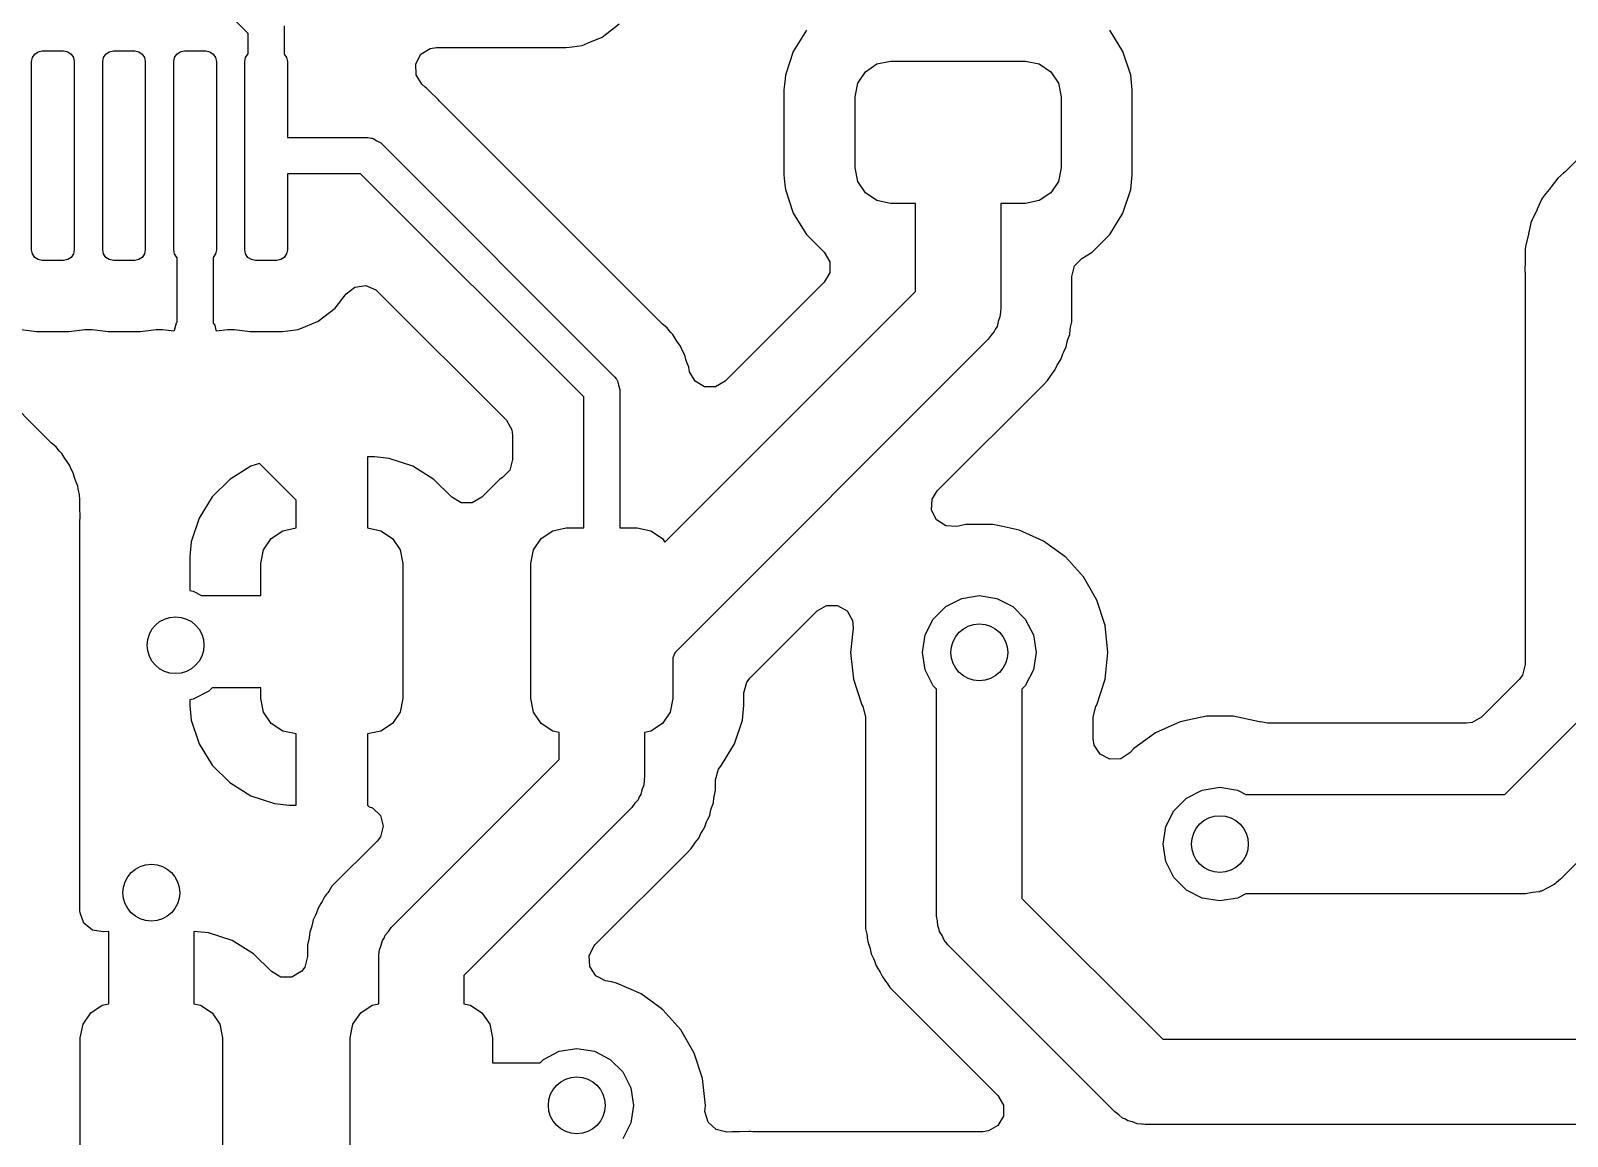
# Model space of a CAD drawing. Extents: x 44 to 146, y -87 to -25.
# Drawn here: x 98.53 to 109.34, y -60.61 to -52.82 of the extents above; entities that cross this region are included whole.
import ezdxf

# ---------------------------------------------------------------- set-up
doc = ezdxf.new("R2010")
doc.units = 0
doc.layers.add('BLACK', color=7, linetype='CONTINUOUS')

msp = doc.modelspace()

# ---------------------------------------------------------------- linework, layer by layer
at = {"layer": 'BLACK', "linetype": 'CONTINUOUS'}
for p, q in [((100.0605, -52.843705), (99.935397, -52.718603)), ((100.0605, -52.988276), (100.0605, -52.843705)), ((100.3145, -52.7911), (100.3145, -52.988276)), ((102.453738, -52.910703), (102.552732, -52.869699)), ((102.552732, -52.869699), (102.552732, -52.869698)), ((102.552732, -52.869698), (102.552733, -52.869698)), ((102.552733, -52.869698), (102.672951, -52.777451)), ((103.989788, -52.821343), (103.897686, -52.970666)), ((106.217314, -52.970666), (106.125212, -52.821344)), ((110.318913, -52.828297), (109.327326, -53.819883)), ((98.559467, -52.988967), (98.583799, -52.972709)), ((98.583799, -52.972709), (98.6125, -52.967)), ((98.6125, -52.967), (98.7625, -52.967)), ((98.7625, -52.967), (98.791201, -52.972709)), ((98.791201, -52.972709), (98.815533, -52.988967)), ((99.059467, -52.988967), (99.083799, -52.972709)), ((99.083799, -52.972709), (99.1125, -52.967)), ((99.1125, -52.967), (99.2625, -52.967)), ((99.2625, -52.967), (99.291201, -52.972709)), ((99.291201, -52.972709), (99.315533, -52.988967)), ((99.559467, -52.988967), (99.583799, -52.972709)), ((99.583799, -52.972709), (99.6125, -52.967)), ((99.6125, -52.967), (99.7625, -52.967)), ((99.7625, -52.967), (99.791201, -52.972709)), ((99.791201, -52.972709), (99.815533, -52.988967)), ((100.059467, -52.988967), (100.0605, -52.988276)), ((100.3145, -52.988276), (100.315533, -52.988967)), ((101.277432, -52.989502), (101.342983, -52.948859)), ((101.342983, -52.948859), (101.386048, -52.9425)), ((101.386048, -52.9425), (102.30022, -52.9425)), ((102.30022, -52.9425), (102.340834, -52.937153)), ((102.340834, -52.937153), (102.412733, -52.927688)), ((102.412733, -52.927688), (102.412735, -52.927687)), ((102.412735, -52.927687), (102.412736, -52.927687)), ((102.412736, -52.927687), (102.453738, -52.910703)), ((103.897686, -52.970666), (103.842501, -53.137201)), ((106.272499, -53.137203), (106.217314, -52.970666)), ((98.5375, -53.042), (98.543209, -53.013299)), ((98.5375, -54.367), (98.5375, -53.042)), ((98.543209, -53.013299), (98.559467, -52.988967)), ((98.815533, -52.988967), (98.831791, -53.013299)), ((98.831791, -53.013299), (98.8375, -53.042)), ((98.8375, -53.042), (98.8375, -54.367)), ((99.0375, -53.042), (99.043209, -53.013299)), ((99.0375, -54.367), (99.0375, -53.042)), ((99.043209, -53.013299), (99.059467, -52.988967)), ((99.315533, -52.988967), (99.331791, -53.013299)), ((99.331791, -53.013299), (99.3375, -53.042)), ((99.3375, -53.042), (99.3375, -54.367)), ((99.5375, -53.042), (99.543209, -53.013299)), ((99.5375, -54.367), (99.5375, -53.042)), ((99.543209, -53.013299), (99.559467, -52.988967)), ((99.815533, -52.988967), (99.831791, -53.013299)), ((99.831791, -53.013299), (99.8375, -53.042)), ((99.8375, -53.042), (99.8375, -54.367)), ((100.0375, -53.042), (100.043209, -53.013299)), ((100.0375, -54.367), (100.0375, -53.042)), ((100.043209, -53.013299), (100.059467, -52.988967)), ((100.315533, -52.988967), (100.331791, -53.013299)), ((100.331791, -53.013299), (100.3375, -53.042)), ((100.3375, -53.042), (100.3375, -53.5775)), ((101.240985, -53.057475), (101.277432, -52.989502)), ((101.243407, -53.134565), (101.240985, -53.057475)), ((104.405723, -53.113223), (104.486829, -53.05903)), ((104.486829, -53.05903), (104.5825, -53.04)), ((104.5825, -53.04), (105.5325, -53.04)), ((105.5325, -53.04), (105.628171, -53.05903)), ((105.628171, -53.05903), (105.709277, -53.113223)), ((101.28405, -53.200116), (101.243407, -53.134565)), ((101.307358, -53.222004), (101.28405, -53.200116)), ((103.835634, -53.204426), (103.832, -53.239995)), ((103.839745, -53.164176), (103.835634, -53.204426)), ((103.842501, -53.137201), (103.839745, -53.164176)), ((104.3325, -53.29), (104.35153, -53.194329)), ((104.35153, -53.194329), (104.405723, -53.113223)), ((105.709277, -53.113223), (105.76347, -53.194329)), ((105.76347, -53.194329), (105.7825, -53.29)), ((106.282999, -53.239992), (106.272499, -53.137203)), ((101.318036, -53.231124), (101.307358, -53.222004)), ((101.320295, -53.232876), (101.318036, -53.231124)), ((101.339587, -53.252168), (101.320295, -53.232876)), ((101.342947, -53.255424), (101.339587, -53.252168)), ((101.39184, -53.301338), (101.342947, -53.255424)), ((101.391841, -53.30134), (101.39184, -53.301338)), ((101.397819, -53.308565), (101.391841, -53.30134)), ((101.398252, -53.308206), (101.397819, -53.308565)), ((101.408827, -53.321408), (101.398252, -53.308206)), ((103.832, -53.239995), (103.832, -53.840003)), ((104.3325, -53.79), (104.3325, -53.29)), ((105.7825, -53.29), (105.7825, -53.79)), ((106.283, -53.840009), (106.282999, -53.239992)), ((102.967824, -54.880405), (101.408827, -53.321408)), ((100.3375, -53.5775), (100.9045, -53.5775)), ((100.9045, -53.5775), (100.926952, -53.580727)), ((100.926952, -53.580727), (100.931496, -53.580403)), ((100.931496, -53.580403), (100.933927, -53.58173)), ((100.933927, -53.58173), (100.94028, -53.582644)), ((100.94028, -53.582644), (100.966717, -53.599634)), ((100.966717, -53.599634), (100.994303, -53.614697)), ((100.994303, -53.614697), (102.639802, -55.260197)), ((100.851894, -53.8315), (100.3375, -53.8315)), ((100.3375, -53.8315), (100.3375, -54.367)), ((102.423, -55.402605), (100.851894, -53.8315)), ((103.832, -53.840003), (103.839083, -53.909334)), ((104.35153, -53.885671), (104.3325, -53.79)), ((105.7825, -53.79), (105.76347, -53.885671)), ((106.272499, -53.942797), (106.283, -53.840009)), ((109.31843, -53.828084), (109.278904, -53.861658)), ((109.327326, -53.819883), (109.31843, -53.828084)), ((103.839083, -53.909334), (103.842501, -53.942797)), ((103.842501, -53.942797), (103.897686, -54.109334)), ((104.405723, -53.966777), (104.35153, -53.885671)), ((105.76347, -53.885671), (105.709277, -53.966777)), ((106.217314, -54.109334), (106.272499, -53.942797)), ((109.228655, -53.927667), (109.182825, -53.984685)), ((109.231123, -53.92451), (109.228655, -53.927667)), ((109.278896, -53.861666), (109.231123, -53.92451)), ((109.278904, -53.861658), (109.278896, -53.861666)), ((104.486829, -54.02097), (104.405723, -53.966777)), ((104.5825, -54.04), (104.486829, -54.02097)), ((104.7575, -54.04), (104.5825, -54.04)), ((104.7575, -54.660436), (104.7575, -54.04)), ((105.5325, -54.04), (105.3575, -54.04)), ((105.3575, -54.04), (105.3575, -54.7847)), ((105.628171, -54.02097), (105.5325, -54.04)), ((105.709277, -53.966777), (105.628171, -54.02097)), ((109.166944, -54.008937), (109.133782, -54.080614)), ((109.171109, -54.002016), (109.166944, -54.008937)), ((109.174697, -53.995987), (109.170999, -54.001949)), ((109.170999, -54.001949), (109.171109, -54.002016)), ((109.174804, -53.996056), (109.174697, -53.995987)), ((109.179152, -53.989254), (109.174804, -53.996056)), ((109.182825, -53.984685), (109.179152, -53.989254)), ((103.897686, -54.109334), (103.93932, -54.176834)), ((103.93932, -54.176834), (103.989788, -54.258656)), ((106.125212, -54.258656), (106.217314, -54.109334)), ((109.089267, -54.176834), (109.072297, -54.253928)), ((109.091847, -54.169178), (109.089267, -54.176834)), ((109.094058, -54.16251), (109.091725, -54.169136)), ((109.091725, -54.169136), (109.091847, -54.169178)), ((109.094181, -54.162555), (109.094058, -54.16251)), ((109.096965, -54.154975), (109.094181, -54.162555)), ((109.132041, -54.084248), (109.096965, -54.154975)), ((109.133782, -54.080614), (109.132041, -54.084248)), ((103.989788, -54.258656), (104.115267, -54.384135)), ((106.001156, -54.382712), (106.125212, -54.258656)), ((109.071377, -54.257854), (109.052315, -54.334506)), ((109.072297, -54.253928), (109.071377, -54.257854)), ((98.543209, -54.395701), (98.5375, -54.367)), ((98.8375, -54.367), (98.831791, -54.395701)), ((99.043209, -54.395701), (99.0375, -54.367)), ((99.3375, -54.367), (99.331791, -54.395701)), ((99.543209, -54.395701), (99.5375, -54.367)), ((99.8375, -54.367), (99.831791, -54.395701)), ((100.043209, -54.395701), (100.0375, -54.367)), ((100.3375, -54.367), (100.331791, -54.395701)), ((104.115267, -54.384135), (104.153831, -54.45093)), ((105.92878, -54.427353), (106.001156, -54.382712)), ((109.050373, -54.349479), (109.0495, -54.357507)), ((109.0495, -54.357507), (109.0495, -54.436464)), ((109.051098, -54.342489), (109.050244, -54.349465)), ((109.050244, -54.349465), (109.050373, -54.349479)), ((109.051225, -54.342507), (109.051098, -54.342489)), ((109.052315, -54.334506), (109.051225, -54.342507)), ((98.559467, -54.420033), (98.543209, -54.395701)), ((98.583799, -54.436291), (98.559467, -54.420033)), ((98.6125, -54.442), (98.583799, -54.436291)), ((98.7625, -54.442), (98.6125, -54.442)), ((98.791201, -54.436291), (98.7625, -54.442)), ((98.815533, -54.420033), (98.791201, -54.436291)), ((98.831791, -54.395701), (98.815533, -54.420033)), ((99.059467, -54.420033), (99.043209, -54.395701)), ((99.083799, -54.436291), (99.059467, -54.420033)), ((99.1125, -54.442), (99.083799, -54.436291)), ((99.2625, -54.442), (99.1125, -54.442)), ((99.291201, -54.436291), (99.2625, -54.442)), ((99.315533, -54.420033), (99.291201, -54.436291)), ((99.331791, -54.395701), (99.315533, -54.420033)), ((99.559467, -54.420033), (99.543209, -54.395701)), ((99.5605, -54.420723), (99.559467, -54.420033)), ((99.5605, -54.876901), (99.5605, -54.420723)), ((99.815533, -54.420033), (99.8145, -54.420723)), ((99.8145, -54.420723), (99.8145, -54.882646)), ((99.831791, -54.395701), (99.815533, -54.420033)), ((100.059467, -54.420033), (100.043209, -54.395701)), ((100.083799, -54.436291), (100.059467, -54.420033)), ((100.1125, -54.442), (100.083799, -54.436291)), ((100.2625, -54.442), (100.1125, -54.442)), ((100.291201, -54.436291), (100.2625, -54.442)), ((100.315533, -54.420033), (100.291201, -54.436291)), ((100.331791, -54.395701), (100.315533, -54.420033)), ((104.153831, -54.45093), (104.153831, -54.528058)), ((105.858, -54.55417), (105.877962, -54.47967)), ((105.877962, -54.47967), (105.92878, -54.427353)), ((109.049445, -54.440499), (109.047306, -54.519428)), ((109.0495, -54.436464), (109.049445, -54.440499)), ((104.115267, -54.594853), (103.417474, -55.292647)), ((104.153831, -54.528058), (104.115267, -54.594853)), ((105.858, -54.694506), (105.858, -54.55417)), ((109.047306, -54.519428), (109.047963, -54.527488)), ((109.047963, -54.527488), (109.047832, -54.527498)), ((109.047832, -54.527498), (109.0495, -54.545028)), ((109.0495, -54.545028), (109.0495, -57.285993)), ((100.672951, -54.777451), (100.750608, -54.676245)), ((100.750608, -54.676245), (100.811796, -54.629295)), ((100.811796, -54.629295), (100.888264, -54.619228)), ((100.888264, -54.619228), (100.959521, -54.648743)), ((100.959521, -54.648743), (100.974175, -54.661594)), ((100.974175, -54.661594), (101.878859, -55.566278)), ((102.993974, -56.423961), (104.7575, -54.660436)), ((105.858, -54.874894), (105.858, -54.694506)), ((100.552733, -54.869698), (100.672951, -54.777451)), ((105.355589, -54.805317), (105.352392, -54.839825)), ((105.35718, -54.798555), (105.355589, -54.805317)), ((105.3575, -54.7847), (105.3566, -54.794403)), ((105.3566, -54.794403), (105.35718, -54.798555)), ((98.462264, -54.927687), (98.57478, -54.9425)), ((98.80022, -54.9425), (98.912736, -54.927687)), ((98.912736, -54.927687), (98.912737, -54.927686)), ((98.912737, -54.927686), (98.918051, -54.926987)), ((98.918051, -54.926987), (98.956949, -54.926987)), ((98.956949, -54.926987), (98.962262, -54.927686)), ((98.962262, -54.927686), (98.962264, -54.927687)), ((98.962264, -54.927687), (99.07478, -54.9425)), ((99.30022, -54.9425), (99.412736, -54.927687)), ((99.412736, -54.927687), (99.412737, -54.927686)), ((99.412737, -54.927686), (99.419963, -54.926735)), ((99.419963, -54.926735), (99.458859, -54.926735)), ((99.458859, -54.926735), (99.537499, -54.937087)), ((99.537499, -54.937087), (99.543726, -54.931626)), ((99.543726, -54.931626), (99.557462, -54.880365)), ((99.557462, -54.880365), (99.5605, -54.876901)), ((99.8145, -54.882646), (99.826146, -54.897817)), ((99.826146, -54.897817), (99.833213, -54.933327)), ((99.833213, -54.933327), (99.8375, -54.937087)), ((99.8375, -54.937087), (99.916141, -54.926735)), ((99.916141, -54.926735), (99.955037, -54.926735)), ((99.955037, -54.926735), (99.962262, -54.927686)), ((99.962262, -54.927686), (99.962264, -54.927687)), ((99.962264, -54.927687), (100.07478, -54.9425)), ((100.341336, -54.937087), (100.412733, -54.927688)), ((100.412733, -54.927688), (100.412735, -54.927687)), ((100.412735, -54.927687), (100.412736, -54.927687)), ((100.412736, -54.927687), (100.464277, -54.906338)), ((100.464277, -54.906338), (100.552732, -54.869699)), ((100.552732, -54.869699), (100.552732, -54.869698)), ((100.552732, -54.869698), (100.552733, -54.869698)), ((102.978196, -54.889843), (102.967824, -54.880405)), ((103.011063, -54.917033), (102.978196, -54.889843)), ((103.021739, -54.931727), (103.011063, -54.917033)), ((103.036917, -54.949498), (103.021739, -54.931727)), ((105.320119, -54.923129), (105.312565, -54.94263)), ((105.331938, -54.905877), (105.320119, -54.923129)), ((105.339872, -54.872141), (105.331938, -54.905877)), ((105.352392, -54.839825), (105.339872, -54.872141)), ((105.842868, -54.963955), (105.846996, -54.927312)), ((105.846996, -54.927312), (105.849795, -54.91084)), ((105.849795, -54.91084), (105.858, -54.874894)), ((98.57478, -54.9425), (98.80022, -54.9425)), ((99.07478, -54.9425), (99.30022, -54.9425)), ((100.07478, -54.9425), (100.30022, -54.9425)), ((100.30022, -54.9425), (100.341336, -54.937087)), ((103.049763, -54.962344), (103.036917, -54.949498)), ((103.071292, -54.998749), (103.049763, -54.962344)), ((105.269632, -54.996832), (103.063491, -57.202972)), ((103.071472, -54.999053), (103.071292, -54.998749)), ((103.07918, -55.010788), (103.071472, -54.999053)), ((103.104253, -55.045297), (103.07918, -55.010788)), ((105.289217, -54.96824), (105.269632, -54.996832)), ((105.312565, -54.94263), (105.289217, -54.96824)), ((105.81786, -55.050761), (105.826066, -55.014808)), ((105.826066, -55.014808), (105.830688, -54.998761)), ((105.830688, -54.998761), (105.842868, -54.963955)), ((103.110934, -55.062174), (103.104253, -55.045297)), ((103.121224, -55.083178), (103.110934, -55.062174)), ((103.130465, -55.098803), (103.121224, -55.083178)), ((103.13047, -55.098814), (103.130465, -55.098803)), ((103.135757, -55.117015), (103.13047, -55.098814)), ((103.142368, -55.139772), (103.135757, -55.117015)), ((103.146912, -55.153045), (103.142368, -55.139772)), ((105.763663, -55.165455), (105.783289, -55.134222)), ((105.783289, -55.134222), (105.795471, -55.099405)), ((105.795471, -55.099405), (105.801861, -55.083982)), ((105.801861, -55.083982), (105.817859, -55.050763)), ((105.817858, -55.050763), (105.81786, -55.050761)), ((105.817859, -55.050763), (105.817858, -55.050763)), ((98.667824, -55.718005), (98.146678, -55.196859)), ((103.162616, -55.192707), (103.146912, -55.153045)), ((103.16314, -55.196859), (103.162616, -55.192707)), ((103.16429, -55.20596), (103.16314, -55.196859)), ((103.168192, -55.225852), (103.16429, -55.20596)), ((103.206756, -55.292647), (103.168192, -55.225852)), ((105.687316, -55.286962), (105.706942, -55.255724)), ((105.706942, -55.255724), (105.716591, -55.242126)), ((105.716591, -55.242126), (105.739591, -55.213287)), ((105.739591, -55.213287), (105.755589, -55.180065)), ((105.755589, -55.180065), (105.763663, -55.165455)), ((102.639802, -55.260197), (102.653394, -55.278354)), ((102.653394, -55.278354), (102.656839, -55.281339)), ((102.656839, -55.281339), (102.657619, -55.283998)), ((102.657619, -55.283998), (102.661465, -55.289135)), ((102.661465, -55.289135), (102.668145, -55.319843)), ((102.668145, -55.319843), (102.677, -55.35)), ((102.677, -55.35), (102.677, -56.325)), ((103.273551, -55.331211), (103.206756, -55.292647)), ((103.350679, -55.331211), (103.273551, -55.331211)), ((103.417474, -55.292647), (103.350679, -55.331211)), ((104.911382, -56.062895), (105.655326, -55.318952)), ((105.655326, -55.318952), (105.687316, -55.286962)), ((102.423, -56.325), (102.423, -55.402605)), ((101.878859, -55.566278), (101.917423, -55.633073)), ((101.917423, -55.633073), (101.9225, -55.671637)), ((101.9225, -55.671637), (101.9225, -55.842902)), ((98.678196, -55.727443), (98.667824, -55.718005)), ((98.711063, -55.754633), (98.678196, -55.727443)), ((98.721739, -55.769327), (98.711063, -55.754633)), ((98.736917, -55.787098), (98.721739, -55.769327)), ((98.749763, -55.799944), (98.736917, -55.787098)), ((98.770785, -55.835492), (98.749763, -55.799944)), ((98.771472, -55.836653), (98.770785, -55.835492)), ((98.77918, -55.848388), (98.771472, -55.836653)), ((98.804253, -55.882897), (98.77918, -55.848388)), ((98.810934, -55.899774), (98.804253, -55.882897)), ((98.821224, -55.920778), (98.810934, -55.899774)), ((100.080878, -55.890642), (99.931659, -55.98268)), ((100.141085, -55.870691), (100.080878, -55.890642)), ((100.4, -56.129605), (100.141085, -55.870691)), ((100.949989, -55.825), (100.9, -55.825)), ((100.9, -55.825), (100.9, -56.325)), ((101.052688, -55.835492), (100.949989, -55.825)), ((101.052697, -55.835494), (101.052688, -55.835492)), ((101.219121, -55.890642), (101.052697, -55.835494)), ((101.36834, -55.98268), (101.219121, -55.890642)), ((101.9225, -55.842902), (101.902538, -55.917402)), ((98.830467, -55.936406), (98.821224, -55.920778)), ((98.830467, -55.936408), (98.830467, -55.936406)), ((98.830468, -55.936409), (98.830467, -55.936408)), ((98.840144, -55.969717), (98.830468, -55.936409)), ((98.842369, -55.977375), (98.840144, -55.969717)), ((98.846908, -55.990633), (98.842369, -55.977375)), ((98.862616, -56.030307), (98.846908, -55.990633)), ((99.931659, -55.98268), (99.80768, -56.106659)), ((101.494287, -56.108627), (101.36834, -55.98268)), ((101.831344, -55.982288), (101.705005, -56.108627)), ((101.851725, -55.969717), (101.831344, -55.982288)), ((101.902538, -55.917402), (101.851725, -55.969717)), ((98.864892, -56.048325), (98.862616, -56.030307)), ((98.869631, -56.071207), (98.864892, -56.048325)), ((98.874701, -56.088658), (98.869631, -56.071207)), ((98.875874, -56.126), (98.874701, -56.088658)), ((99.80768, -56.106659), (99.715642, -56.255878)), ((101.561081, -56.147191), (101.494287, -56.108627)), ((101.705005, -56.108627), (101.638209, -56.147191)), ((104.871, -56.199227), (104.875037, -56.122205)), ((104.875037, -56.122205), (104.911382, -56.062895)), ((98.87604, -56.131297), (98.875874, -56.126)), ((98.877143, -56.145299), (98.87604, -56.131297)), ((98.877382, -56.147191), (98.877143, -56.145299)), ((98.8775, -56.148126), (98.877382, -56.147191)), ((98.8775, -56.175384), (98.8775, -56.148126)), ((98.877573, -56.180062), (98.8775, -56.175384)), ((98.87968, -56.247123), (98.877573, -56.180062)), ((100.4, -56.325), (100.4, -56.129605)), ((101.638209, -56.147191), (101.561081, -56.147191)), ((104.906014, -56.267949), (104.871, -56.199227)), ((98.8775, -56.273325), (98.879356, -56.256506)), ((98.8775, -56.8), (98.8775, -56.273325)), ((98.878798, -56.256454), (98.879679, -56.247128)), ((98.879356, -56.256506), (98.878798, -56.256454)), ((98.879678, -56.247127), (98.87968, -56.247123)), ((98.879679, -56.247128), (98.879678, -56.247127)), ((99.715642, -56.255878), (99.660494, -56.422302)), ((100.304329, -56.34403), (100.4, -56.325)), ((100.9, -56.325), (100.995671, -56.34403)), ((102.204329, -56.34403), (102.3, -56.325)), ((102.3, -56.325), (102.423, -56.325)), ((102.677, -56.325), (102.8, -56.325)), ((102.8, -56.325), (102.895671, -56.34403)), ((104.970699, -56.309957), (104.906014, -56.267949)), ((105.047721, -56.313994), (104.970699, -56.309957)), ((105.112149, -56.3003), (105.047721, -56.313994)), ((105.112154, -56.3003), (105.112149, -56.3003)), ((105.301446, -56.3003), (105.112154, -56.3003)), ((105.301448, -56.3003), (105.301446, -56.3003)), ((105.360579, -56.312869), (105.301448, -56.3003)), ((105.486603, -56.339656), (105.360579, -56.312869)), ((105.486605, -56.339657), (105.486603, -56.339656)), ((105.659527, -56.416647), (105.486605, -56.339657)), ((99.660492, -56.422311), (99.65, -56.52501)), ((99.660494, -56.422302), (99.660492, -56.422311)), ((100.16903, -56.479329), (100.223223, -56.398223)), ((100.223223, -56.398223), (100.304329, -56.34403)), ((100.995671, -56.34403), (101.076777, -56.398223)), ((101.076777, -56.398223), (101.13097, -56.479329)), ((102.06903, -56.479329), (102.123223, -56.398223)), ((102.123223, -56.398223), (102.204329, -56.34403)), ((102.895671, -56.34403), (102.976777, -56.398223)), ((102.976777, -56.398223), (102.993974, -56.423961)), ((105.659529, -56.416648), (105.659527, -56.416647)), ((105.65953, -56.416649), (105.659529, -56.416648)), ((105.808676, -56.52501), (105.65953, -56.416649)), ((99.65, -56.52501), (99.65, -56.765838)), ((100.15, -56.575), (100.16903, -56.479329)), ((101.13097, -56.479329), (101.15, -56.575)), ((102.05, -56.575), (102.06903, -56.479329)), ((105.812672, -56.527913), (105.808676, -56.52501)), ((105.93933, -56.668579), (105.812672, -56.527913)), ((100.15, -56.8), (100.15, -56.575)), ((101.15, -56.575), (101.15, -57.525)), ((102.05, -57.525), (102.05, -56.575)), ((99.65, -56.765838), (99.673607, -56.769577)), ((99.673607, -56.769577), (99.733315, -56.8)), ((105.939332, -56.668583), (105.93933, -56.668579)), ((105.939333, -56.668584), (105.939332, -56.668583)), ((106.033979, -56.832516), (105.939333, -56.668584)), ((98.8775, -57.3), (98.8775, -56.8)), ((99.733315, -56.8), (100.15, -56.8)), ((104.065813, -56.908463), (104.132606, -56.869901)), ((104.132606, -56.869901), (104.209734, -56.869901)), ((104.209734, -56.869901), (104.276529, -56.908465)), ((104.883193, -56.965686), (104.971686, -56.877193)), ((104.971686, -56.877193), (105.083193, -56.820377)), ((105.083193, -56.820377), (105.2068, -56.8008)), ((105.2068, -56.8008), (105.330407, -56.820377)), ((105.330407, -56.820377), (105.441914, -56.877193)), ((105.441914, -56.877193), (105.530407, -56.965686)), ((106.092474, -57.012544), (106.033979, -56.832516)), ((103.594136, -57.38014), (104.065813, -56.908463)), ((104.276529, -56.908465), (104.315093, -56.97526)), ((104.315093, -56.97526), (104.319354, -57.029398)), ((104.826377, -57.077193), (104.883193, -56.965686)), ((105.530407, -56.965686), (105.587223, -57.077193)), ((104.319354, -57.029398), (104.30134, -57.200799)), ((104.8068, -57.2008), (104.826377, -57.077193)), ((105.587223, -57.077193), (105.6068, -57.2008)), ((106.11226, -57.2008), (106.092474, -57.012544)), ((103.063292, -57.205125), (103.05, -57.239435)), ((103.063491, -57.202972), (103.063292, -57.205125)), ((104.30134, -57.200799), (104.321125, -57.389054)), ((104.826377, -57.324407), (104.8068, -57.2008)), ((105.6068, -57.2008), (105.587223, -57.324407)), ((106.092474, -57.389056), (106.11226, -57.2008)), ((98.8775, -59.019843), (98.8775, -57.3)), ((103.05, -57.239435), (103.05, -57.525)), ((109.0495, -57.285993), (109.029538, -57.360493)), ((103.550499, -57.485495), (103.57046, -57.410996)), ((103.57046, -57.410996), (103.594136, -57.38014)), ((104.321125, -57.389054), (104.37962, -57.569083)), ((104.883193, -57.435914), (104.826377, -57.324407)), ((105.587223, -57.324407), (105.530407, -57.435914)), ((106.033979, -57.569084), (106.092474, -57.389056)), ((109.005859, -57.391352), (108.741352, -57.655859)), ((109.029538, -57.360493), (109.005859, -57.391352)), ((99.785114, -57.473607), (99.673607, -57.530423)), ((99.808721, -57.45), (99.785114, -57.473607)), ((100.15, -57.45), (99.808721, -57.45)), ((100.15, -57.525), (100.15, -57.45)), ((100.16903, -57.620671), (100.15, -57.525)), ((101.15, -57.525), (101.13097, -57.620671)), ((102.06903, -57.620671), (102.05, -57.525)), ((103.05, -57.525), (103.03097, -57.620671)), ((103.5505, -57.575009), (103.550499, -57.485495)), ((104.9068, -57.459521), (104.883193, -57.435914)), ((104.9068, -59.0568), (104.9068, -57.459521)), ((105.530407, -57.435914), (105.5068, -57.459521)), ((105.5068, -57.459521), (105.5068, -58.932536)), ((99.673607, -57.530423), (99.650001, -57.534161)), ((99.650001, -57.534161), (99.650001, -57.574973)), ((99.650001, -57.574973), (99.660494, -57.677696)), ((100.223223, -57.701777), (100.16903, -57.620671)), ((101.13097, -57.620671), (101.076777, -57.701777)), ((102.123223, -57.701777), (102.06903, -57.620671)), ((103.03097, -57.620671), (102.976777, -57.701777)), ((103.539999, -57.677797), (103.5505, -57.575009)), ((104.37962, -57.569083), (104.379621, -57.569085)), ((104.379621, -57.569085), (104.386338, -57.580718)), ((104.386338, -57.580718), (104.4063, -57.655218)), ((106.0073, -57.655218), (106.027262, -57.580718)), ((106.027262, -57.580718), (106.030596, -57.574943)), ((106.030596, -57.574943), (106.033979, -57.569084)), ((108.905026, -58.2), (109.55, -57.555025)), ((99.660494, -57.677696), (99.715642, -57.844121)), ((100.304329, -57.75597), (100.223223, -57.701777)), ((101.076777, -57.701777), (100.995671, -57.75597)), ((102.204329, -57.75597), (102.123223, -57.701777)), ((102.976777, -57.701777), (102.895671, -57.75597)), ((103.484814, -57.844334), (103.539999, -57.677797)), ((104.4063, -57.655218), (104.4063, -59.147001)), ((106.0073, -57.807509), (106.0073, -57.655218)), ((106.620194, -57.688857), (106.447272, -57.765847)), ((106.620195, -57.688856), (106.620194, -57.688857)), ((106.620197, -57.688856), (106.620195, -57.688856)), ((106.728329, -57.665872), (106.620197, -57.688856)), ((106.805352, -57.6495), (106.728329, -57.665872)), ((106.805354, -57.6495), (106.805352, -57.6495)), ((106.994646, -57.6495), (106.805354, -57.6495)), ((106.994648, -57.6495), (106.994646, -57.6495)), ((107.1798, -57.688854), (106.994648, -57.6495)), ((107.18723, -57.691269), (107.1798, -57.688854)), ((107.187839, -57.689394), (107.18723, -57.691269)), ((107.235382, -57.6995), (107.187839, -57.689394)), ((108.635993, -57.6995), (107.235382, -57.6995)), ((108.674557, -57.694423), (108.635993, -57.6995)), ((108.741352, -57.655859), (108.674557, -57.694423)), ((99.715642, -57.844121), (99.80768, -57.99334)), ((100.4, -57.775), (100.304329, -57.75597)), ((100.4, -58.274999), (100.4, -57.775)), ((100.995671, -57.75597), (100.9, -57.775)), ((100.9, -57.775), (100.9, -58.274999)), ((102.25, -57.765054), (102.204329, -57.75597)), ((102.25, -57.955336), (102.25, -57.765054)), ((102.895671, -57.75597), (102.85, -57.765054)), ((102.85, -57.765054), (102.85, -58.0796)), ((103.392712, -57.993656), (103.484814, -57.844334)), ((106.014592, -57.853551), (106.0073, -57.807509)), ((106.056599, -57.918237), (106.014592, -57.853551)), ((106.447272, -57.765847), (106.294127, -57.877113)), ((101.067868, -59.137468), (102.25, -57.955336)), ((106.12532, -57.953253), (106.056599, -57.918237)), ((106.202342, -57.949217), (106.12532, -57.953253)), ((106.267028, -57.90721), (106.202342, -57.949217)), ((106.294127, -57.877113), (106.267028, -57.90721)), ((99.80768, -57.99334), (99.931659, -58.117319)), ((103.3505, -58.097586), (103.370462, -58.023086)), ((103.370462, -58.023086), (103.387634, -58.000706)), ((103.387329, -58.000465), (103.392708, -57.993661)), ((103.387634, -58.000706), (103.387329, -58.000465)), ((103.392708, -57.993661), (103.392709, -57.993658)), ((103.392709, -57.993658), (103.392712, -57.993656)), ((99.931659, -58.117319), (100.080878, -58.209357)), ((102.832372, -58.167041), (102.824438, -58.200777)), ((102.844892, -58.134725), (102.832372, -58.167041)), ((102.848089, -58.100217), (102.844892, -58.134725)), ((102.84968, -58.093455), (102.848089, -58.100217)), ((102.85, -58.0796), (102.8491, -58.089303)), ((102.8491, -58.089303), (102.84968, -58.093455)), ((103.342295, -58.20574), (103.3505, -58.169794)), ((103.3505, -58.169794), (103.3505, -58.097586)), ((106.664886, -58.226393), (106.776393, -58.169577)), ((106.776393, -58.169577), (106.9, -58.15)), ((106.9, -58.15), (107.023607, -58.169577)), ((107.023607, -58.169577), (107.083315, -58.2)), ((100.080878, -58.209357), (100.247302, -58.264505)), ((100.247302, -58.264505), (100.247311, -58.264507)), ((100.247311, -58.264507), (100.350016, -58.274999)), ((100.350016, -58.274999), (100.4, -58.274999)), ((100.9, -58.274999), (100.913614, -58.288613)), ((102.781717, -58.26314), (102.762132, -58.291732)), ((102.805065, -58.23753), (102.781717, -58.26314)), ((102.812619, -58.218029), (102.805065, -58.23753)), ((102.824438, -58.200777), (102.812619, -58.218029)), ((103.323188, -58.293661), (103.335368, -58.258855)), ((103.335368, -58.258855), (103.339496, -58.222212)), ((103.339496, -58.222212), (103.342295, -58.20574)), ((106.576393, -58.314886), (106.664886, -58.226393)), ((107.083315, -58.2), (108.905026, -58.2)), ((109.9, -58.194974), (109.297487, -58.797487)), ((100.913614, -58.288613), (100.937305, -58.294961)), ((100.937305, -58.294961), (100.991843, -58.349499)), ((100.991843, -58.349499), (101.011805, -58.423999)), ((102.762132, -58.291732), (101.58, -59.473864)), ((103.275789, -58.429122), (103.287971, -58.394305)), ((103.287971, -58.394305), (103.294361, -58.378882)), ((103.294361, -58.378882), (103.295238, -58.377062)), ((103.295238, -58.377062), (103.31036, -58.345661)), ((103.31036, -58.345661), (103.315921, -58.321293)), ((103.315921, -58.321293), (103.318566, -58.309708)), ((103.318566, -58.309708), (103.323188, -58.293661)), ((106.519577, -58.426393), (106.576393, -58.314886)), ((100.991843, -58.498499), (100.968164, -58.529358)), ((101.011805, -58.423999), (100.991843, -58.498499)), ((103.232091, -58.508187), (103.248089, -58.474965)), ((103.248089, -58.474965), (103.256163, -58.460355)), ((103.256163, -58.460355), (103.275789, -58.429122)), ((106.5, -58.55), (106.519577, -58.426393)), ((100.968164, -58.529358), (100.650184, -58.847338)), ((103.147826, -58.613852), (103.179816, -58.581862)), ((103.179816, -58.581862), (103.199442, -58.550624)), ((103.199442, -58.550624), (103.209091, -58.537026)), ((103.209091, -58.537026), (103.232091, -58.508187)), ((106.519577, -58.673607), (106.5, -58.55)), ((102.501349, -59.260327), (103.147826, -58.613852)), ((106.576393, -58.785114), (106.519577, -58.673607)), ((106.664886, -58.873607), (106.576393, -58.785114)), ((109.264974, -58.826199), (109.261133, -58.828277)), ((109.269881, -58.820868), (109.264974, -58.826199)), ((109.297487, -58.797487), (109.269881, -58.820868)), ((100.597906, -58.921017), (100.58191, -58.954233)), ((100.612443, -58.902788), (100.597906, -58.921017)), ((100.6209, -58.892182), (100.612443, -58.902788)), ((100.630559, -58.878568), (100.6209, -58.892182)), ((100.650179, -58.847344), (100.630559, -58.878568)), ((100.650184, -58.847338), (100.650179, -58.847344)), ((105.5068, -58.932536), (106.497664, -59.9234)), ((106.776393, -58.930423), (106.664886, -58.873607)), ((106.9, -58.95), (106.776393, -58.930423)), ((107.023607, -58.930423), (106.9, -58.95)), ((107.083315, -58.9), (107.023607, -58.930423)), ((109.05, -58.9), (107.083315, -58.9)), ((109.099777, -58.891693), (109.05, -58.9)), ((109.149868, -58.88545), (109.099777, -58.891693)), ((109.156436, -58.882238), (109.149868, -58.88545)), ((109.163645, -58.881036), (109.156436, -58.882238)), ((109.208026, -58.857017), (109.163645, -58.881036)), ((109.253377, -58.834847), (109.208026, -58.857017)), ((109.261133, -58.828277), (109.253377, -58.834847)), ((98.878271, -59.034982), (98.8775, -59.019843)), ((98.905699, -59.107068), (98.878271, -59.034982)), ((100.542031, -59.034883), (100.535641, -59.050308)), ((100.554211, -59.000077), (100.542031, -59.034883)), ((100.573831, -58.968852), (100.554211, -59.000077)), ((100.58191, -58.954233), (100.573831, -58.968852)), ((98.965496, -59.155782), (98.905699, -59.107068)), ((100.50681, -59.135536), (100.494632, -59.170341)), ((100.511432, -59.119492), (100.50681, -59.135536)), ((100.519639, -59.08354), (100.511432, -59.119492)), ((100.535641, -59.050308), (100.519639, -59.083538)), ((100.519639, -59.083538), (100.519639, -59.08354)), ((101.048282, -59.166059), (101.067868, -59.137468)), ((104.4063, -59.147001), (104.414504, -59.182947)), ((104.913167, -59.090864), (104.9068, -59.0568)), ((104.914768, -59.125485), (104.913167, -59.090864)), ((104.923215, -59.144616), (104.914768, -59.125485)), ((104.927058, -59.165172), (104.923215, -59.144616)), ((99.041639, -59.168072), (98.965496, -59.155782)), ((99.08, -59.164154), (99.041639, -59.168072)), ((99.08, -59.674096), (99.08, -59.164154)), ((99.782688, -59.174643), (99.68, -59.164152)), ((99.68, -59.164152), (99.68, -59.674096)), ((99.782697, -59.174645), (99.782688, -59.174643)), ((99.949121, -59.229793), (99.782697, -59.174645)), ((100.09834, -59.321831), (99.949121, -59.229793)), ((100.479501, -59.259398), (100.4795, -59.259407)), ((100.4795, -59.259407), (100.4795, -59.341565)), ((100.487704, -59.223454), (100.479501, -59.259398)), ((100.490502, -59.206991), (100.487704, -59.223454)), ((100.494632, -59.170341), (100.490502, -59.206991)), ((100.997627, -59.262158), (101.005562, -59.228423)), ((101.005562, -59.228423), (101.01738, -59.21117)), ((101.01738, -59.21117), (101.024935, -59.19167)), ((101.024935, -59.19167), (101.048282, -59.166059)), ((102.496005, -59.26596), (102.501349, -59.260327)), ((104.414504, -59.182947), (104.417302, -59.19941)), ((104.417302, -59.19941), (104.418454, -59.209627)), ((104.418454, -59.209627), (104.421432, -59.236055)), ((104.421432, -59.236055), (104.429603, -59.259407)), ((104.429603, -59.259407), (104.433608, -59.270854)), ((104.945302, -59.194638), (104.927058, -59.165172)), ((104.959301, -59.226341), (104.945302, -59.194638)), ((104.981438, -59.253), (104.959301, -59.226341)), ((104.985097, -59.258909), (104.981438, -59.253)), ((104.988443, -59.261436), (104.985097, -59.258909)), ((100.224287, -59.447778), (100.09834, -59.321831)), ((100.4795, -59.341565), (100.459538, -59.416065)), ((100.98, -59.3496), (100.980899, -59.339896)), ((100.98, -59.674096), (100.98, -59.3496)), ((100.98032, -59.335745), (100.98191, -59.328982)), ((100.980899, -59.339896), (100.98032, -59.335745)), ((100.98191, -59.328982), (100.985108, -59.294475)), ((100.985108, -59.294475), (100.997627, -59.262158)), ((102.460988, -59.334681), (102.496005, -59.26596)), ((102.465024, -59.411704), (102.460988, -59.334681)), ((104.433608, -59.270854), (104.438231, -59.286902)), ((104.438231, -59.286902), (104.446438, -59.322858)), ((104.446438, -59.322858), (104.462439, -59.356084)), ((104.462439, -59.356084), (104.46883, -59.371512)), ((104.994668, -59.268932), (104.988443, -59.261436)), ((106.161268, -60.435532), (104.994668, -59.268932)), ((100.291082, -59.486342), (100.224287, -59.447778)), ((100.435005, -59.447778), (100.36821, -59.486342)), ((100.435859, -59.446924), (100.435005, -59.447778)), ((100.459538, -59.416065), (100.435859, -59.446924)), ((101.58, -59.473864), (101.58, -59.674096)), ((102.50703, -59.476389), (102.465024, -59.411704)), ((102.575751, -59.511406), (102.50703, -59.476389)), ((104.46883, -59.371512), (104.481011, -59.406322)), ((104.481011, -59.406322), (104.49834, -59.433902)), ((104.49834, -59.433902), (104.500626, -59.437539)), ((104.500626, -59.437539), (104.508707, -59.45216)), ((104.508707, -59.45216), (104.512769, -59.460595)), ((104.512769, -59.460595), (104.524709, -59.485387)), ((100.36821, -59.486342), (100.291082, -59.486342)), ((102.618393, -59.52047), (102.575751, -59.511406)), ((102.653852, -59.528007), (102.618393, -59.52047)), ((102.653856, -59.528008), (102.653852, -59.528007)), ((102.826776, -59.604998), (102.653856, -59.528008)), ((104.524709, -59.485387), (104.52471, -59.485388)), ((104.52471, -59.485388), (104.524712, -59.485392)), ((104.524712, -59.485392), (104.547696, -59.514213)), ((104.547696, -59.514213), (104.557364, -59.527838)), ((104.557364, -59.527838), (104.576982, -59.559059)), ((104.576982, -59.559059), (104.576985, -59.559063)), ((104.576985, -59.559063), (105.338063, -60.320141)), ((98.953223, -59.737374), (99.034329, -59.683181)), ((99.034329, -59.683181), (99.08, -59.674096)), ((99.68, -59.674096), (99.725671, -59.683181)), ((99.725671, -59.683181), (99.806777, -59.737374)), ((100.853223, -59.737374), (100.934329, -59.683181)), ((100.934329, -59.683181), (100.98, -59.674096)), ((101.58, -59.674096), (101.625671, -59.683181)), ((101.625671, -59.683181), (101.706777, -59.737374)), ((102.826778, -59.604999), (102.826776, -59.604998)), ((102.826779, -59.605), (102.826778, -59.604999)), ((102.958361, -59.7006), (102.826779, -59.605)), ((98.89903, -59.81848), (98.953223, -59.737374)), ((99.806777, -59.737374), (99.86097, -59.81848)), ((100.79903, -59.81848), (100.853223, -59.737374)), ((101.706777, -59.737374), (101.76097, -59.81848)), ((102.979921, -59.716264), (102.958361, -59.7006)), ((103.106579, -59.85693), (102.979921, -59.716264)), ((98.88, -59.914151), (98.89903, -59.81848)), ((99.86097, -59.81848), (99.88, -59.914151)), ((100.78, -59.914151), (100.79903, -59.81848)), ((101.76097, -59.81848), (101.78, -59.914151)), ((103.106581, -59.856934), (103.106579, -59.85693)), ((103.106582, -59.856935), (103.106581, -59.856934)), ((103.201228, -60.020867), (103.106582, -59.856935)), ((98.88, -60.864151), (98.88, -59.914151)), ((99.88, -59.914151), (99.88, -60.864151)), ((100.78, -60.864151), (100.78, -59.914151)), ((101.78, -59.914151), (101.78, -60.089151)), ((102.138935, -60.065544), (102.250442, -60.008728)), ((102.250442, -60.008728), (102.374049, -59.989151)), ((102.374049, -59.989151), (102.497656, -60.008728)), ((102.497656, -60.008728), (102.609163, -60.065544)), ((106.497664, -59.9234), (120.1166, -59.9234)), ((101.78, -60.089151), (102.115328, -60.089151)), ((102.115328, -60.089151), (102.138935, -60.065544)), ((102.609163, -60.065544), (102.697656, -60.154037)), ((103.259723, -60.200895), (103.201228, -60.020867)), ((102.697656, -60.154037), (102.754472, -60.265544)), ((103.279509, -60.389151), (103.259723, -60.200895)), ((102.754472, -60.265544), (102.774049, -60.389151)), ((105.338063, -60.320141), (105.376627, -60.386936)), ((102.774049, -60.389151), (102.754472, -60.512758)), ((103.276295, -60.432921), (103.277036, -60.412674)), ((103.298587, -60.506758), (103.276295, -60.432921)), ((103.277036, -60.412674), (103.279509, -60.389151)), ((105.376627, -60.386936), (105.376627, -60.464064)), ((106.189859, -60.455117), (106.161268, -60.435532)), ((102.754472, -60.512758), (102.697656, -60.624265)), ((103.354811, -60.559555), (103.298587, -60.506758)), ((105.338063, -60.530859), (105.271268, -60.569423)), ((105.376627, -60.464064), (105.338063, -60.530859)), ((106.21547, -60.478465), (106.189859, -60.455117)), ((106.23497, -60.486019), (106.21547, -60.478465)), ((106.252223, -60.497838), (106.23497, -60.486019)), ((106.285961, -60.505773), (106.252223, -60.497838)), ((106.318275, -60.518292), (106.285961, -60.505773)), ((106.352776, -60.521488), (106.318275, -60.518292)), ((106.359545, -60.523081), (106.352776, -60.521488)), ((106.3637, -60.522501), (106.359545, -60.523081)), ((106.3734, -60.5234), (106.3637, -60.522501)), ((119.992336, -60.5234), (106.3734, -60.5234)), ((103.429901, -60.577167), (103.354811, -60.559555)), ((103.466875, -60.576005), (103.429901, -60.577167)), ((103.480845, -60.574907), (103.466875, -60.576005)), ((103.484062, -60.574501), (103.480845, -60.574907)), ((103.484071, -60.5745), (103.484062, -60.574501)), ((103.484075, -60.5745), (103.484071, -60.5745)), ((103.512469, -60.5745), (103.484075, -60.5745)), ((103.517149, -60.574426), (103.512469, -60.5745)), ((103.51821, -60.574392), (103.517149, -60.574426)), ((103.586701, -60.572239), (103.51821, -60.574392)), ((103.596038, -60.573122), (103.586701, -60.572239)), ((103.596086, -60.572603), (103.596038, -60.573122)), ((103.613265, -60.5745), (103.596086, -60.572603)), ((105.232704, -60.5745), (103.613265, -60.5745)), ((105.271268, -60.569423), (105.232704, -60.5745))]:
    msp.add_line(p, q, dxfattribs=at)
at = {"layer": 'BLACK'}
for centre in [(99.55, -57.15), (105.2068, -57.2008), (106.9, -58.55), (99.38, -58.8924), (102.374049, -60.389151)]:
    msp.add_circle(centre, 0.2, dxfattribs=at)

doc.saveas('drawing.dxf')
